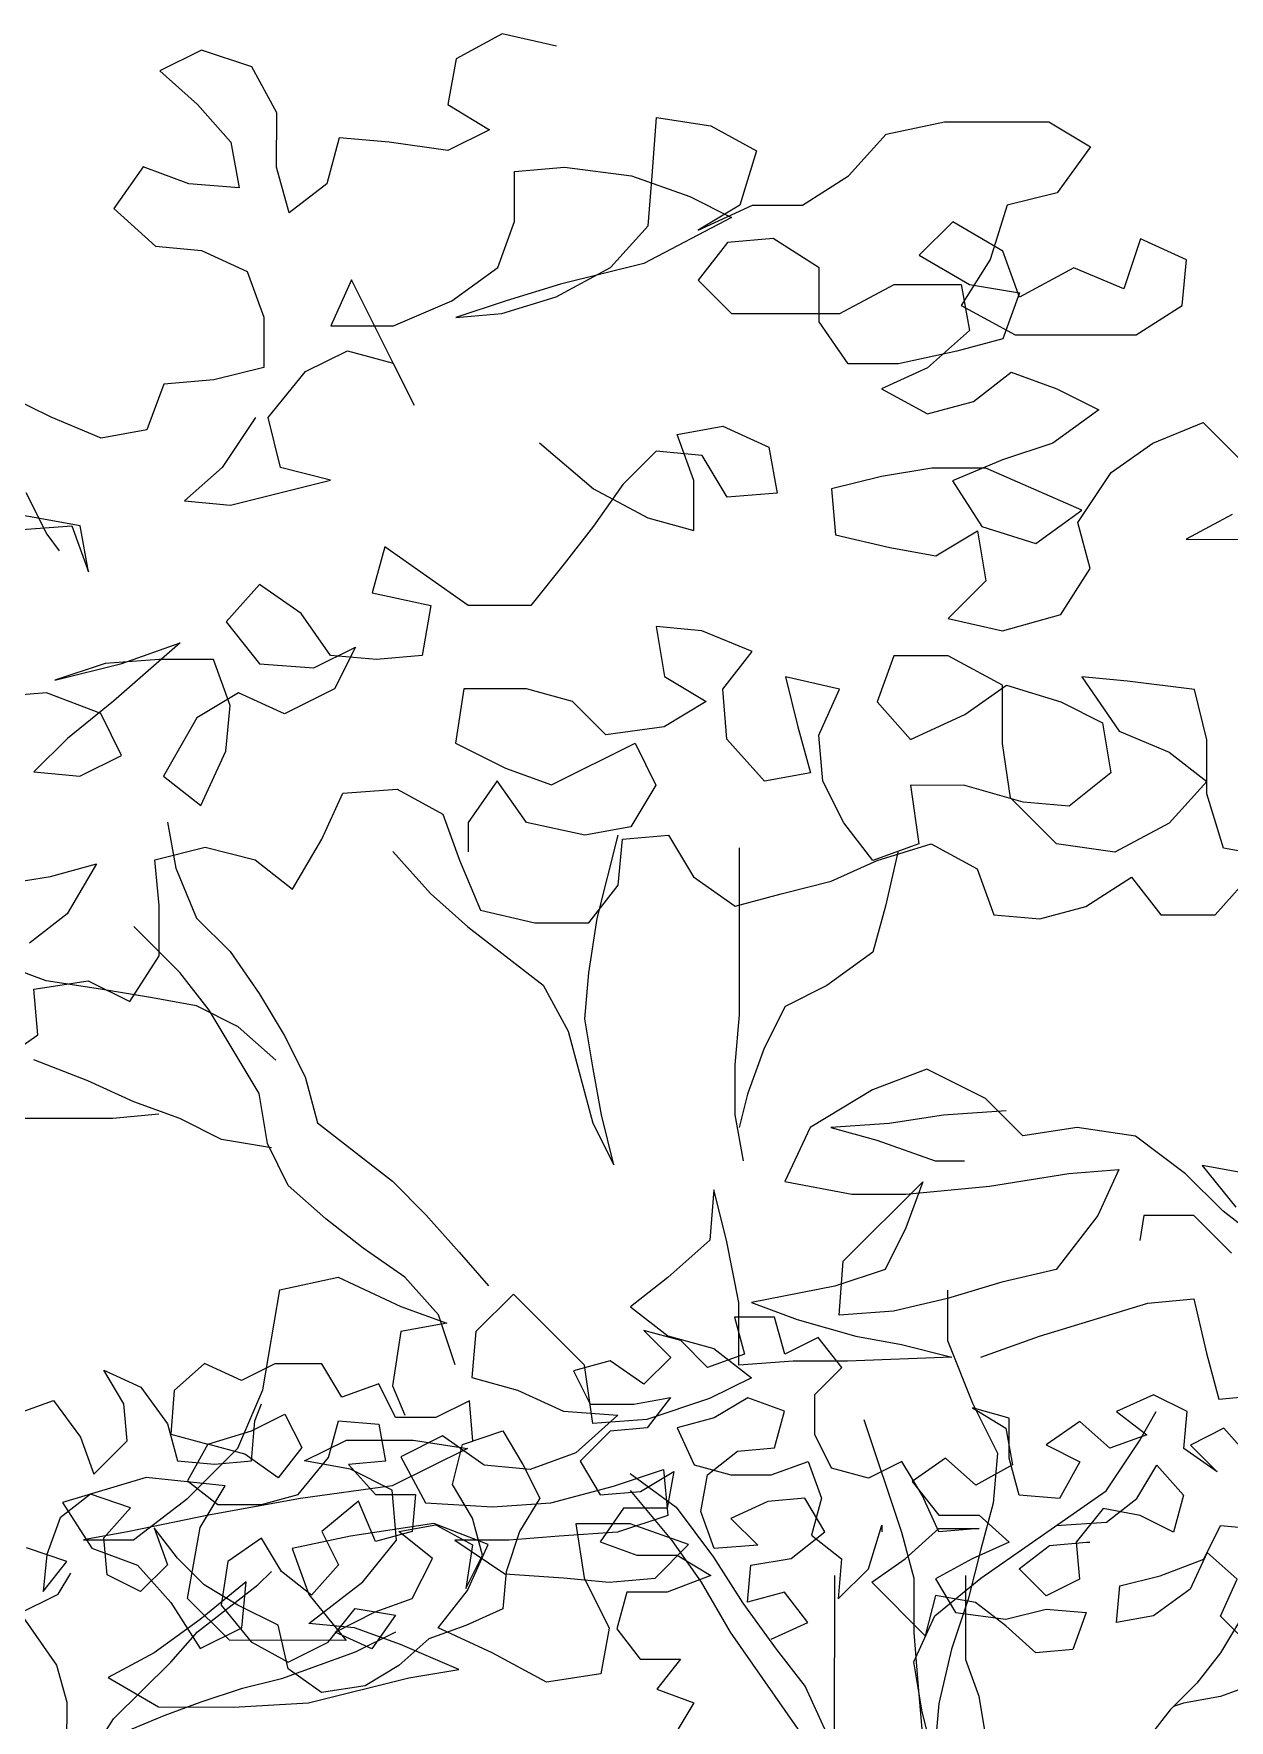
# Model space of a CAD drawing. Header units: millimetres. Extents: x 684983 to 685377, y 990360 to 990509.
# Drawn here: x 685184.76 to 685185.274, y 990436.743 to 990437.468 of the extents above; entities that cross this region are included whole.
import ezdxf

# ---------------------------------------------------------------- set-up
doc = ezdxf.new("R2010")
doc.units = ezdxf.units.MM
doc.layers.add('JACK  FRUIT TREE', color=7, linetype='Continuous')
doc.layers.add('TEAK', color=7, linetype='Continuous')

# ---------------------------------------------------------------- blocks, each defined once
blk = doc.blocks.new('JT')
at = {"color": 3}
for p, q in [((-0.15532, 2.2801, 157.72663), (-0.16849, 2.27293, 157.72663)), ((-0.13977, 2.27649, 157.72663), (-0.15532, 2.2801, 157.72663)), ((-0.24147, 2.27539, 157.72663), (-0.25344, 2.26942, 157.72663)), ((-0.22712, 2.27059, 157.72663), (-0.24147, 2.27539, 157.72663)), ((-0.16849, 2.27293, 157.72663), (-0.1709, 2.25977, 157.72663)), ((-0.25344, 2.26942, 157.72663), (-0.24268, 2.25984, 157.72663)), ((-0.21995, 2.25743, 157.72663), (-0.22712, 2.27059, 157.72663)), ((-0.24268, 2.25984, 157.72663), (-0.23312, 2.24906, 157.72663)), ((-0.1709, 2.25977, 157.72663), (-0.15894, 2.25258, 157.72663)), ((-0.21997, 2.24187, 157.72663), (-0.21995, 2.25743, 157.72663)), ((-0.11229, 2.23938, 157.72663), (-0.11108, 2.25613, 157.72663)), ((-0.11108, 2.25613, 157.72663), (-0.09553, 2.25372, 157.72663)), ((-0.09553, 2.25372, 157.72663), (-0.08237, 2.24653, 157.72663)), ((-0.04528, 2.25128, 157.72663), (-0.02852, 2.25486, 157.72663)), ((-0.02852, 2.25486, 157.72663), (0.00139, 2.25483, 157.72663)), ((0.00139, 2.25483, 157.72663), (0.01335, 2.24764, 157.72663)), ((-0.23312, 2.24906, 157.72663), (-0.23074, 2.2359, 157.72663)), ((-0.20201, 2.25023, 157.72663), (-0.20561, 2.23707, 157.72663)), ((-0.18766, 2.24902, 157.72663), (-0.20201, 2.25023, 157.72663)), ((-0.17091, 2.24661, 157.72663), (-0.18766, 2.24902, 157.72663)), ((-0.15894, 2.25258, 157.72663), (-0.17091, 2.24661, 157.72663)), ((-0.05606, 2.23933, 157.72663), (-0.04528, 2.25128, 157.72663)), ((-0.08237, 2.24653, 157.72663), (-0.08717, 2.23098, 157.72663)), ((0.01335, 2.24764, 157.72663), (0.00376, 2.23449, 157.72663)), ((-0.25825, 2.24191, 157.72663), (-0.26664, 2.22995, 157.72663)), ((-0.2451, 2.23711, 157.72663), (-0.25825, 2.24191, 157.72663)), ((-0.21639, 2.22871, 157.72663), (-0.21997, 2.24187, 157.72663)), ((-0.15178, 2.22625, 157.72663), (-0.15177, 2.24061, 157.72663)), ((-0.15177, 2.24061, 157.72663), (-0.13741, 2.2418, 157.72663)), ((-0.13741, 2.2418, 157.72663), (-0.11827, 2.23939, 157.72663)), ((-0.11827, 2.23939, 157.72663), (-0.10153, 2.23339, 157.72663)), ((-0.1135, 2.22502, 157.72663), (-0.11229, 2.23938, 157.72663)), ((-0.06922, 2.23097, 157.72663), (-0.05606, 2.23933, 157.72663)), ((-0.23074, 2.2359, 157.72663), (-0.2451, 2.23711, 157.72663)), ((-0.20561, 2.23707, 157.72663), (-0.21639, 2.22871, 157.72663)), ((0.00376, 2.23449, 157.72663), (-0.0106, 2.23091, 157.72663)), ((-0.26664, 2.22995, 157.72663), (-0.25469, 2.21917, 157.72663)), ((-0.10153, 2.23339, 157.72663), (-0.08957, 2.22739, 157.72663)), ((-0.08717, 2.23098, 157.72663), (-0.09914, 2.22381, 157.72663)), ((-0.09914, 2.22381, 157.72663), (-0.08358, 2.23098, 157.72663)), ((-0.08358, 2.23098, 157.72663), (-0.06922, 2.23097, 157.72663)), ((-0.0106, 2.23091, 157.72663), (-0.0154, 2.21536, 157.72663)), ((-0.15658, 2.2131, 157.72663), (-0.15178, 2.22625, 157.72663)), ((-0.12428, 2.21307, 157.72663), (-0.1135, 2.22502, 157.72663)), ((-0.08957, 2.22739, 157.72663), (-0.11471, 2.21426, 157.72663)), ((-0.02616, 2.22614, 157.72663), (-0.03574, 2.21658, 157.72663)), ((-0.01181, 2.21775, 157.72663), (-0.02616, 2.22614, 157.72663)), ((-0.09077, 2.22022, 157.72663), (-0.09916, 2.20946, 157.72663)), ((-0.07761, 2.2214, 157.72663), (-0.09077, 2.22022, 157.72663)), ((-0.06445, 2.21301, 157.72663), (-0.07761, 2.2214, 157.72663)), ((0.02768, 2.2213, 157.72663), (0.02288, 2.20695, 157.72663)), ((0.04084, 2.21531, 157.72663), (0.02768, 2.2213, 157.72663)), ((-0.25469, 2.21917, 157.72663), (-0.24153, 2.21796, 157.72663)), ((-0.24153, 2.21796, 157.72663), (-0.22837, 2.21197, 157.72663)), ((-0.03574, 2.21658, 157.72663), (-0.02139, 2.20819, 157.72663)), ((-0.0154, 2.21536, 157.72663), (-0.02379, 2.20221, 157.72663)), ((-0.00703, 2.20459, 157.72663), (-0.01181, 2.21775, 157.72663)), ((0.03963, 2.20215, 157.72663), (0.04084, 2.21531, 157.72663)), ((-0.22837, 2.21197, 157.72663), (-0.2236, 2.1988, 157.72663)), ((-0.16975, 2.20354, 157.72663), (-0.15658, 2.2131, 157.72663)), ((-0.13984, 2.20471, 157.72663), (-0.12428, 2.21307, 157.72663)), ((-0.11471, 2.21426, 157.72663), (-0.13864, 2.2083, 157.72663)), ((-0.06447, 2.19746, 157.72663), (-0.06445, 2.21301, 157.72663)), ((0.00853, 2.21295, 157.72663), (-0.00703, 2.20459, 157.72663)), ((0.02288, 2.20695, 157.72663), (0.00853, 2.21295, 157.72663)), ((-0.19846, 2.20955, 157.72663), (-0.20446, 2.19639, 157.72663)), ((-0.18055, 2.17364, 157.72663), (-0.19846, 2.20955, 157.72663)), ((-0.13864, 2.2083, 157.72663), (-0.1542, 2.20352, 157.72663)), ((-0.09916, 2.20946, 157.72663), (-0.08959, 2.19988, 157.72663)), ((-0.05848, 2.19985, 157.72663), (-0.04292, 2.20821, 157.72663)), ((-0.04292, 2.20821, 157.72663), (-0.02378, 2.20819, 157.72663)), ((-0.02378, 2.20819, 157.72663), (-0.0214, 2.19503, 157.72663)), ((-0.02139, 2.20819, 157.72663), (-0.00703, 2.20578, 157.72663)), ((-0.00703, 2.20578, 157.72663), (-0.01183, 2.19263, 157.72663)), ((-0.18651, 2.19638, 157.72663), (-0.16975, 2.20354, 157.72663)), ((-0.1542, 2.20352, 157.72663), (-0.16856, 2.19875, 157.72663)), ((-0.1554, 2.19994, 157.72663), (-0.13984, 2.20471, 157.72663)), ((-0.02379, 2.20221, 157.72663), (-0.00824, 2.19382, 157.72663)), ((0.02646, 2.19379, 157.72663), (0.03963, 2.20215, 157.72663)), ((-0.2236, 2.1988, 157.72663), (-0.22361, 2.18444, 157.72663)), ((-0.20446, 2.19639, 157.72663), (-0.18651, 2.19638, 157.72663)), ((-0.16856, 2.19875, 157.72663), (-0.1554, 2.19994, 157.72663)), ((-0.08959, 2.19988, 157.72663), (-0.05848, 2.19985, 157.72663)), ((-0.0561, 2.18549, 157.72663), (-0.06447, 2.19746, 157.72663)), ((-0.0214, 2.19503, 157.72663), (-0.03337, 2.18427, 157.72663)), ((-0.01183, 2.19263, 157.72663), (-0.02499, 2.18905, 157.72663)), ((-0.00824, 2.19382, 157.72663), (0.02646, 2.19379, 157.72663)), ((-0.21165, 2.18324, 157.72663), (-0.19968, 2.18921, 157.72663)), ((-0.19968, 2.18921, 157.72663), (-0.18652, 2.18561, 157.72663)), ((-0.18652, 2.18561, 157.72663), (-0.18055, 2.17364, 157.72663)), ((-0.04175, 2.18547, 157.72663), (-0.0561, 2.18549, 157.72663)), ((-0.02499, 2.18905, 157.72663), (-0.04175, 2.18547, 157.72663)), ((-0.23797, 2.18087, 157.72663), (-0.25233, 2.17968, 157.72663)), ((-0.22361, 2.18444, 157.72663), (-0.23797, 2.18087, 157.72663)), ((-0.22243, 2.17009, 157.72663), (-0.21165, 2.18324, 157.72663)), ((-0.03337, 2.18427, 157.72663), (-0.04654, 2.1783, 157.72663)), ((-0.02022, 2.17469, 157.72663), (-0.00945, 2.18305, 157.72663)), ((-0.00945, 2.18305, 157.72663), (0.00371, 2.17825, 157.72663)), ((-0.28464, 2.17014, 157.72663), (-0.2966, 2.17614, 157.72663)), ((-0.25233, 2.17968, 157.72663), (-0.25713, 2.16653, 157.72663)), ((-0.04654, 2.1783, 157.72663), (-0.03339, 2.17111, 157.72663)), ((0.00371, 2.17825, 157.72663), (0.01567, 2.17226, 157.72663)), ((-0.03339, 2.17111, 157.72663), (-0.02022, 2.17469, 157.72663)), ((0.01567, 2.17226, 157.72663), (0.0025, 2.1627, 157.72663)), ((-0.27029, 2.16415, 157.72663), (-0.28464, 2.17014, 157.72663)), ((-0.25713, 2.16653, 157.72663), (-0.27029, 2.16415, 157.72663)), ((-0.22602, 2.17009, 157.72663), (-0.2356, 2.15574, 157.72663)), ((-0.21885, 2.15573, 157.72663), (-0.22243, 2.17009, 157.72663)), ((-0.10518, 2.16519, 157.72663), (-0.09202, 2.16757, 157.72663)), ((-0.09202, 2.16757, 157.72663), (-0.07886, 2.16158, 157.72663)), ((0.03122, 2.16268, 157.72663), (0.04558, 2.16864, 157.72663)), ((0.04558, 2.16864, 157.72663), (0.05753, 2.15667, 157.72663)), ((-0.14466, 2.16284, 157.72663), (-0.12912, 2.14966, 157.72663)), ((-0.1004, 2.15203, 157.72663), (-0.10518, 2.16519, 157.72663)), ((-0.07886, 2.16158, 157.72663), (-0.07648, 2.14842, 157.72663)), ((0.0025, 2.1627, 157.72663), (-0.01186, 2.15793, 157.72663)), ((0.01924, 2.15431, 157.72663), (0.03122, 2.16268, 157.72663)), ((-0.11116, 2.16041, 157.72663), (-0.12075, 2.15085, 157.72663)), ((-0.09801, 2.1592, 157.72663), (-0.11116, 2.16041, 157.72663)), ((-0.09084, 2.14723, 157.72663), (-0.09801, 2.1592, 157.72663)), ((-0.01186, 2.15793, 157.72663), (-0.02622, 2.15196, 157.72663)), ((-0.2356, 2.15574, 157.72663), (-0.24638, 2.14618, 157.72663)), ((-0.23322, 2.14497, 157.72663), (-0.2045, 2.15212, 157.72663)), ((-0.2045, 2.15212, 157.72663), (-0.21885, 2.15573, 157.72663)), ((-0.10042, 2.13767, 157.72663), (-0.1004, 2.15203, 157.72663)), ((-0.04656, 2.15317, 157.72663), (-0.06092, 2.1496, 157.72663)), ((-0.0322, 2.15555, 157.72663), (-0.04656, 2.15317, 157.72663)), ((-0.01665, 2.15554, 157.72663), (-0.0322, 2.15555, 157.72663)), ((-0.02622, 2.15196, 157.72663), (-0.01786, 2.13879, 157.72663)), ((0.01086, 2.14355, 157.72663), (-0.01665, 2.15554, 157.72663)), ((0.00966, 2.13996, 157.72663), (0.01924, 2.15431, 157.72663)), ((-0.29184, 2.14861, 157.72663), (-0.28587, 2.13664, 157.72663)), ((-0.12075, 2.15085, 157.72663), (-0.12913, 2.13889, 157.72663)), ((-0.12912, 2.14966, 157.72663), (-0.11358, 2.14127, 157.72663)), ((-0.07648, 2.14842, 157.72663), (-0.09084, 2.14723, 157.72663)), ((-0.06092, 2.1496, 157.72663), (-0.05974, 2.13644, 157.72663)), ((-0.28945, 2.14143, 157.72663), (-0.30381, 2.14384, 157.72663)), ((-0.24638, 2.14618, 157.72663), (-0.23322, 2.14497, 157.72663)), ((-0.00231, 2.13399, 157.72663), (0.01086, 2.14355, 157.72663)), ((0.05393, 2.14231, 157.72663), (0.04076, 2.13515, 157.72663)), ((-0.29424, 2.13785, 157.72663), (-0.27869, 2.13903, 157.72663)), ((-0.2763, 2.13903, 157.72663), (-0.28945, 2.14143, 157.72663)), ((-0.27869, 2.13903, 157.72663), (-0.27391, 2.12586, 157.72663)), ((-0.27391, 2.12586, 157.72663), (-0.2763, 2.13903, 157.72663)), ((-0.12913, 2.13889, 157.72663), (-0.13752, 2.12813, 157.72663)), ((-0.11358, 2.14127, 157.72663), (-0.10042, 2.13767, 157.72663)), ((-0.03103, 2.13043, 157.72663), (-0.01906, 2.1376, 157.72663)), ((-0.01906, 2.1376, 157.72663), (-0.01668, 2.12324, 157.72663)), ((-0.01786, 2.13879, 157.72663), (-0.00231, 2.13399, 157.72663)), ((0.01324, 2.1268, 157.72663), (0.00966, 2.13996, 157.72663)), ((-0.28587, 2.13664, 157.72663), (-0.28228, 2.13185, 157.72663)), ((-0.18896, 2.13297, 157.72663), (-0.19256, 2.11981, 157.72663)), ((-0.16505, 2.11619, 157.72663), (-0.18896, 2.13297, 157.72663)), ((-0.05974, 2.13644, 157.72663), (-0.04419, 2.13283, 157.72663)), ((-0.04419, 2.13283, 157.72663), (-0.03103, 2.13043, 157.72663)), ((0.04076, 2.13515, 157.72663), (0.05871, 2.13513, 157.72663)), ((-0.13752, 2.12813, 157.72663), (-0.1471, 2.11618, 157.72663)), ((-0.01668, 2.12324, 157.72663), (-0.02746, 2.11248, 157.72663)), ((0.00485, 2.11364, 157.72663), (0.01324, 2.1268, 157.72663)), ((-0.22486, 2.12223, 157.72663), (-0.23444, 2.11147, 157.72663)), ((-0.21291, 2.11384, 157.72663), (-0.22486, 2.12223, 157.72663)), ((-0.19256, 2.11981, 157.72663), (-0.17581, 2.1162, 157.72663)), ((-0.20454, 2.10187, 157.72663), (-0.21291, 2.11384, 157.72663)), ((-0.17581, 2.1162, 157.72663), (-0.17822, 2.10185, 157.72663)), ((-0.1471, 2.11618, 157.72663), (-0.16505, 2.11619, 157.72663)), ((-0.01191, 2.10887, 157.72663), (0.00485, 2.11364, 157.72663)), ((-0.23444, 2.11147, 157.72663), (-0.22488, 2.0995, 157.72663)), ((-0.09805, 2.10895, 157.72663), (-0.11121, 2.11016, 157.72663)), ((-0.11121, 2.11016, 157.72663), (-0.10883, 2.0958, 157.72663)), ((-0.0837, 2.10296, 157.72663), (-0.09805, 2.10895, 157.72663)), ((-0.02746, 2.11248, 157.72663), (-0.01191, 2.10887, 157.72663)), ((-0.24761, 2.1055, 157.72663), (-0.26677, 2.08877, 157.72663)), ((-0.26437, 2.09953, 157.72663), (-0.24761, 2.1055, 157.72663)), ((-0.20933, 2.09829, 157.72663), (-0.19736, 2.10426, 157.72663)), ((-0.19736, 2.10426, 157.72663), (-0.20335, 2.0923, 157.72663)), ((-0.26915, 2.09954, 157.72663), (-0.28351, 2.09477, 157.72663)), ((-0.28351, 2.09477, 157.72663), (-0.26437, 2.09953, 157.72663)), ((-0.2536, 2.10072, 157.72663), (-0.26915, 2.09954, 157.72663)), ((-0.23804, 2.10071, 157.72663), (-0.2536, 2.10072, 157.72663)), ((-0.23327, 2.08754, 157.72663), (-0.23804, 2.10071, 157.72663)), ((-0.22488, 2.0995, 157.72663), (-0.20933, 2.09829, 157.72663)), ((-0.19138, 2.10066, 157.72663), (-0.20454, 2.10187, 157.72663)), ((-0.17822, 2.10185, 157.72663), (-0.19138, 2.10066, 157.72663)), ((-0.09208, 2.0922, 157.72663), (-0.0837, 2.10296, 157.72663)), ((-0.04302, 2.10172, 157.72663), (-0.04782, 2.08857, 157.72663)), ((-0.02747, 2.10171, 157.72663), (-0.04302, 2.10172, 157.72663)), ((-0.01192, 2.09332, 157.72663), (-0.02747, 2.10171, 157.72663)), ((-0.10883, 2.0958, 157.72663), (-0.09687, 2.08861, 157.72663)), ((-0.05858, 2.09217, 157.72663), (-0.07413, 2.09577, 157.72663)), ((-0.07413, 2.09577, 157.72663), (-0.07056, 2.08141, 157.72663)), ((0.02397, 2.09448, 157.72663), (0.01081, 2.09569, 157.72663)), ((0.01081, 2.09569, 157.72663), (0.02157, 2.08013, 157.72663)), ((0.04312, 2.09207, 157.72663), (0.02397, 2.09448, 157.72663)), ((-0.28591, 2.09118, 157.72663), (-0.30027, 2.08999, 157.72663)), ((-0.27036, 2.08518, 157.72663), (-0.28591, 2.09118, 157.72663)), ((-0.23087, 2.09113, 157.72663), (-0.24285, 2.08396, 157.72663)), ((-0.21772, 2.08513, 157.72663), (-0.23087, 2.09113, 157.72663)), ((-0.20335, 2.0923, 157.72663), (-0.21772, 2.08513, 157.72663)), ((-0.16626, 2.09226, 157.72663), (-0.16867, 2.07671, 157.72663)), ((-0.14832, 2.09225, 157.72663), (-0.16626, 2.09226, 157.72663)), ((-0.13516, 2.08865, 157.72663), (-0.14832, 2.09225, 157.72663)), ((-0.0909, 2.07784, 157.72663), (-0.09208, 2.0922, 157.72663)), ((-0.06458, 2.07901, 157.72663), (-0.05858, 2.09217, 157.72663)), ((-0.0227, 2.08495, 157.72663), (-0.01072, 2.09332, 157.72663)), ((-0.01194, 2.07657, 157.72663), (-0.01192, 2.09332, 157.72663)), ((-0.01072, 2.09332, 157.72663), (0.00483, 2.08852, 157.72663)), ((0.04669, 2.07771, 157.72663), (0.04312, 2.09207, 157.72663)), ((-0.26677, 2.08877, 157.72663), (-0.27994, 2.07801, 157.72663)), ((-0.26439, 2.07321, 157.72663), (-0.27036, 2.08518, 157.72663)), ((-0.24285, 2.08396, 157.72663), (-0.25243, 2.06722, 157.72663)), ((-0.23448, 2.07438, 157.72663), (-0.23327, 2.08754, 157.72663)), ((-0.1256, 2.07907, 157.72663), (-0.13516, 2.08865, 157.72663)), ((-0.09687, 2.08861, 157.72663), (-0.10884, 2.08144, 157.72663)), ((-0.04782, 2.08857, 157.72663), (-0.03826, 2.07779, 157.72663)), ((-0.03826, 2.07779, 157.72663), (-0.0227, 2.08495, 157.72663)), ((0.00483, 2.08852, 157.72663), (0.01678, 2.08253, 157.72663)), ((-0.10884, 2.08144, 157.72663), (-0.1256, 2.07907, 157.72663)), ((-0.07056, 2.08141, 157.72663), (-0.06698, 2.06824, 157.72663)), ((0.01678, 2.08253, 157.72663), (0.01916, 2.06817, 157.72663)), ((0.02157, 2.08013, 157.72663), (0.03592, 2.07413, 157.72663)), ((-0.27994, 2.07801, 157.72663), (-0.28952, 2.06845, 157.72663)), ((-0.24167, 2.05883, 157.72663), (-0.23448, 2.07438, 157.72663)), ((-0.16867, 2.07671, 157.72663), (-0.15432, 2.06952, 157.72663)), ((-0.14116, 2.06472, 157.72663), (-0.11722, 2.07667, 157.72663)), ((-0.11722, 2.07667, 157.72663), (-0.11125, 2.0647, 157.72663)), ((-0.08014, 2.06586, 157.72663), (-0.0909, 2.07784, 157.72663)), ((-0.06339, 2.06585, 157.72663), (-0.06458, 2.07901, 157.72663)), ((-0.00956, 2.06101, 157.72663), (-0.01194, 2.07657, 157.72663)), ((0.04668, 2.06216, 157.72663), (0.04669, 2.07771, 157.72663)), ((-0.27636, 2.06724, 157.72663), (-0.26439, 2.07321, 157.72663)), ((-0.15432, 2.06952, 157.72663), (-0.14116, 2.06472, 157.72663)), ((0.03592, 2.07413, 157.72663), (0.04668, 2.06575, 157.72663)), ((-0.28952, 2.06845, 157.72663), (-0.27636, 2.06724, 157.72663)), ((-0.25243, 2.06722, 157.72663), (-0.24167, 2.05883, 157.72663)), ((-0.15672, 2.06593, 157.72663), (-0.1651, 2.05398, 157.72663)), ((-0.14835, 2.05396, 157.72663), (-0.15672, 2.06593, 157.72663)), ((-0.11125, 2.0647, 157.72663), (-0.11844, 2.05274, 157.72663)), ((-0.06698, 2.06824, 157.72663), (-0.08014, 2.06586, 157.72663)), ((-0.05742, 2.05388, 157.72663), (-0.06339, 2.06585, 157.72663)), ((-0.02271, 2.06461, 157.72663), (-0.03827, 2.06463, 157.72663)), ((-0.03827, 2.06463, 157.72663), (-0.03589, 2.04788, 157.72663)), ((-0.00597, 2.05981, 157.72663), (-0.02271, 2.06461, 157.72663)), ((0.01916, 2.06817, 157.72663), (0.00719, 2.05861, 157.72663)), ((0.04668, 2.06575, 157.72663), (0.0359, 2.05379, 157.72663)), ((-0.20698, 2.04923, 157.72663), (-0.20099, 2.06239, 157.72663)), ((-0.20099, 2.06239, 157.72663), (-0.18543, 2.06357, 157.72663)), ((-0.18543, 2.06357, 157.72663), (-0.17228, 2.05638, 157.72663)), ((0.00359, 2.04784, 157.72663), (-0.00956, 2.06101, 157.72663)), ((0.00719, 2.05861, 157.72663), (-0.00597, 2.05981, 157.72663)), ((0.05145, 2.0466, 157.72663), (0.04668, 2.06216, 157.72663)), ((-0.17228, 2.05638, 157.72663), (-0.16751, 2.04321, 157.72663)), ((-0.1651, 2.05398, 157.72663), (-0.16511, 2.0456, 157.72663)), ((-0.13161, 2.05036, 157.72663), (-0.14835, 2.05396, 157.72663)), ((-0.11844, 2.05274, 157.72663), (-0.13161, 2.05036, 157.72663)), ((-0.12084, 2.04915, 157.72663), (-0.10768, 2.05034, 157.72663)), ((-0.10768, 2.05034, 157.72663), (-0.10051, 2.03836, 157.72663)), ((-0.04906, 2.0431, 157.72663), (-0.05742, 2.05388, 157.72663)), ((0.0359, 2.05379, 157.72663), (0.02034, 2.04543, 157.72663)), ((-0.25485, 2.04329, 157.72663), (-0.24049, 2.04687, 157.72663)), ((-0.24049, 2.04687, 157.72663), (-0.22613, 2.04326, 157.72663)), ((-0.21537, 2.03488, 157.72663), (-0.20698, 2.04923, 157.72663)), ((-0.12205, 2.03599, 157.72663), (-0.12084, 2.04915, 157.72663)), ((-0.03589, 2.04788, 157.72663), (-0.04906, 2.0431, 157.72663)), ((-0.04786, 2.0431, 157.72663), (-0.0323, 2.04787, 157.72663)), ((-0.0323, 2.04787, 157.72663), (-0.01915, 2.04068, 157.72663)), ((0.02034, 2.04543, 157.72663), (0.00359, 2.04784, 157.72663)), ((0.06461, 2.0442, 157.72663), (0.05145, 2.0466, 157.72663)), ((-0.28476, 2.03853, 157.72663), (-0.2716, 2.04211, 157.72663)), ((-0.2716, 2.04211, 157.72663), (-0.27999, 2.02776, 157.72663)), ((-0.25366, 2.03013, 157.72663), (-0.25485, 2.04329, 157.72663)), ((-0.22613, 2.04326, 157.72663), (-0.21537, 2.03488, 157.72663)), ((-0.16751, 2.04321, 157.72663), (-0.16154, 2.02885, 157.72663)), ((-0.06103, 2.03713, 157.72663), (-0.04786, 2.0431, 157.72663)), ((-0.01915, 2.04068, 157.72663), (-0.01437, 2.02752, 157.72663)), ((-0.29912, 2.03615, 157.72663), (-0.28476, 2.03853, 157.72663)), ((-0.13043, 2.02523, 157.72663), (-0.12205, 2.03599, 157.72663)), ((-0.10051, 2.03836, 157.72663), (-0.08855, 2.02998, 157.72663)), ((-0.07539, 2.03356, 157.72663), (-0.06103, 2.03713, 157.72663)), ((0.01195, 2.02989, 157.72663), (0.02512, 2.03825, 157.72663)), ((0.02512, 2.03825, 157.72663), (0.03348, 2.02747, 157.72663)), ((0.04904, 2.02746, 157.72663), (0.05862, 2.03822, 157.72663)), ((-0.08855, 2.02998, 157.72663), (-0.07539, 2.03356, 157.72663)), ((-0.27999, 2.02776, 157.72663), (-0.29076, 2.01939, 157.72663)), ((-0.25368, 2.01577, 157.72663), (-0.25366, 2.03013, 157.72663)), ((-0.16154, 2.02885, 157.72663), (-0.14599, 2.02524, 157.72663)), ((-0.01437, 2.02752, 157.72663), (-0.00121, 2.02631, 157.72663)), ((-0.00121, 2.02631, 157.72663), (0.01195, 2.02989, 157.72663)), ((0.03348, 2.02747, 157.72663), (0.04904, 2.02746, 157.72663)), ((-0.14599, 2.02524, 157.72663), (-0.13043, 2.02523, 157.72663)), ((-0.26206, 2.00262, 157.72663), (-0.25368, 2.01577, 157.72663)), ((-0.28958, 2.00623, 157.72663), (-0.27402, 2.00861, 157.72663)), ((-0.27402, 2.00861, 157.72663), (-0.26206, 2.00262, 157.72663)), ((-0.28839, 1.99307, 157.72663), (-0.28958, 2.00623, 157.72663)), ((-0.30037, 1.98471, 157.72663), (-0.28839, 1.99307, 157.72663)), ((-0.03356, 1.98327, 157.72663), (-0.04912, 1.9773, 157.72663)), ((-0.01681, 1.97488, 157.72663), (-0.03356, 1.98327, 157.72663)), ((-0.04912, 1.9773, 157.72663), (-0.06707, 1.96655, 157.72663)), ((-0.00606, 1.9641, 157.72663), (-0.01681, 1.97488, 157.72663)), ((-0.02878, 1.9701, 157.72663), (-0.04434, 1.96772, 157.72663)), ((-0.01084, 1.97128, 157.72663), (-0.02878, 1.9701, 157.72663)), ((-0.06707, 1.96655, 157.72663), (-0.07427, 1.951, 157.72663)), ((-0.04434, 1.96772, 157.72663), (-0.06109, 1.96654, 157.72663)), ((-0.06109, 1.96654, 157.72663), (-0.04793, 1.96294, 157.72663)), ((0.0095, 1.96648, 157.72663), (-0.00606, 1.9641, 157.72663)), ((0.02625, 1.96407, 157.72663), (0.0095, 1.96648, 157.72663)), ((0.0406, 1.95329, 157.72663), (0.02625, 1.96407, 157.72663)), ((-0.04793, 1.96294, 157.72663), (-0.03119, 1.95694, 157.72663)), ((-0.03119, 1.95694, 157.72663), (-0.02281, 1.95693, 157.72663)), ((0.00709, 1.95332, 157.72663), (0.02145, 1.9545, 157.72663)), ((0.02145, 1.9545, 157.72663), (0.01546, 1.94134, 157.72663)), ((0.05854, 1.95327, 157.72663), (0.04538, 1.95567, 157.72663)), ((0.04538, 1.95567, 157.72663), (0.05494, 1.9437, 157.72663)), ((-0.09461, 1.94862, 157.72663), (-0.09582, 1.93427, 157.72663)), ((-0.09103, 1.93426, 157.72663), (-0.09461, 1.94862, 157.72663)), ((-0.07427, 1.951, 157.72663), (-0.05513, 1.94739, 157.72663)), ((-0.05754, 1.92825, 157.72663), (-0.03478, 1.95096, 157.72663)), ((-0.03478, 1.95096, 157.72663), (-0.03958, 1.93781, 157.72663)), ((-0.03957, 1.94738, 157.72663), (-0.01564, 1.94975, 157.72663)), ((-0.01564, 1.94975, 157.72663), (0.00709, 1.95332, 157.72663)), ((0.05135, 1.94251, 157.72663), (0.0406, 1.95329, 157.72663)), ((-0.05513, 1.94739, 157.72663), (-0.03957, 1.94738, 157.72663)), ((0.01546, 1.94134, 157.72663), (0.00348, 1.9258, 157.72663)), ((0.02862, 1.94133, 157.72663), (0.02742, 1.93416, 157.72663)), ((0.04298, 1.94132, 157.72663), (0.02862, 1.94133, 157.72663)), ((0.05374, 1.93054, 157.72663), (0.04298, 1.94132, 157.72663)), ((0.06211, 1.93412, 157.72663), (0.05135, 1.94251, 157.72663)), ((-0.09582, 1.93427, 157.72663), (-0.10779, 1.92351, 157.72663)), ((-0.08746, 1.91631, 157.72663), (-0.09103, 1.93426, 157.72663)), ((-0.03958, 1.93781, 157.72663), (-0.04557, 1.92585, 157.72663)), ((-0.04557, 1.92585, 157.72663), (-0.05994, 1.92107, 157.72663)), ((-0.05875, 1.9127, 157.72663), (-0.05754, 1.92825, 157.72663)), ((0.00348, 1.9258, 157.72663), (-0.01208, 1.92223, 157.72663)), ((-0.22388, 1.89131, 157.72663), (-0.21907, 1.92002, 157.72663)), ((-0.21907, 1.92002, 157.72663), (-0.20231, 1.9236, 157.72663)), ((-0.20231, 1.9236, 157.72663), (-0.18437, 1.91521, 157.72663)), ((-0.10779, 1.92351, 157.72663), (-0.11857, 1.91515, 157.72663)), ((-0.05994, 1.92107, 157.72663), (-0.08387, 1.91631, 157.72663)), ((-0.01208, 1.92223, 157.72663), (-0.02764, 1.91746, 157.72663)), ((-0.18437, 1.91521, 157.72663), (-0.17122, 1.91041, 157.72663)), ((-0.15207, 1.91877, 157.72663), (-0.16284, 1.90801, 157.72663)), ((-0.13174, 1.89841, 157.72663), (-0.15207, 1.91877, 157.72663)), ((-0.11857, 1.91515, 157.72663), (-0.10781, 1.90676, 157.72663)), ((-0.08748, 1.89837, 157.72663), (-0.08746, 1.91631, 157.72663)), ((-0.08387, 1.91631, 157.72663), (-0.07071, 1.91151, 157.72663)), ((-0.02764, 1.91746, 157.72663), (-0.04319, 1.91388, 157.72663)), ((-0.00132, 1.90666, 157.72663), (0.02979, 1.91621, 157.72663)), ((0.02979, 1.91621, 157.72663), (0.04296, 1.91739, 157.72663)), ((0.04296, 1.91739, 157.72663), (0.04653, 1.90183, 157.72663)), ((-0.17122, 1.91041, 157.72663), (-0.18438, 1.90803, 157.72663)), ((-0.07071, 1.91151, 157.72663), (-0.05397, 1.90671, 157.72663)), ((-0.04319, 1.91388, 157.72663), (-0.05875, 1.9127, 157.72663)), ((-0.18438, 1.90803, 157.72663), (-0.18679, 1.89248, 157.72663)), ((-0.16284, 1.90801, 157.72663), (-0.16405, 1.89485, 157.72663)), ((-0.10781, 1.90676, 157.72663), (-0.09465, 1.90316, 157.72663)), ((-0.05397, 1.90671, 157.72663), (-0.04081, 1.90431, 157.72663)), ((-0.01808, 1.9007, 157.72663), (-0.00132, 1.90666, 157.72663)), ((-0.09465, 1.90316, 157.72663), (-0.08389, 1.89477, 157.72663)), ((-0.02645, 1.9007, 157.72663), (-0.05637, 1.89953, 157.72663)), ((-0.04081, 1.90431, 157.72663), (-0.02645, 1.9007, 157.72663)), ((0.04653, 1.90183, 157.72663), (0.05011, 1.88867, 157.72663)), ((-0.12937, 1.88165, 157.72663), (-0.13174, 1.89841, 157.72663)), ((-0.07192, 1.89955, 157.72663), (-0.08748, 1.89837, 157.72663)), ((-0.05637, 1.89953, 157.72663), (-0.07192, 1.89955, 157.72663)), ((-0.23107, 1.87457, 157.72663), (-0.22388, 1.89131, 157.72663)), ((-0.18679, 1.89248, 157.72663), (-0.18321, 1.8841, 157.72663)), ((-0.16405, 1.89485, 157.72663), (-0.15089, 1.89125, 157.72663)), ((-0.15089, 1.89125, 157.72663), (-0.13774, 1.88525, 157.72663)), ((-0.08389, 1.89477, 157.72663), (-0.09586, 1.8888, 157.72663)), ((-0.09586, 1.8888, 157.72663), (-0.11381, 1.88284, 157.72663)), ((0.05011, 1.88867, 157.72663), (0.06327, 1.88985, 157.72663)), ((-0.13774, 1.88525, 157.72663), (-0.12219, 1.88404, 157.72663)), ((-0.12219, 1.88404, 157.72663), (-0.13416, 1.87328, 157.72663)), ((-0.11381, 1.88284, 157.72663), (-0.12937, 1.88165, 157.72663)), ((-0.21193, 1.87096, 157.72663), (-0.19996, 1.87693, 157.72663)), ((-0.19996, 1.87693, 157.72663), (-0.18082, 1.87692, 157.72663)), ((-0.17244, 1.8781, 157.72663), (-0.18441, 1.87213, 157.72663)), ((-0.18082, 1.87692, 157.72663), (-0.16527, 1.87451, 157.72663)), ((-0.16049, 1.86972, 157.72663), (-0.17244, 1.8781, 157.72663)), ((-0.24544, 1.86022, 157.72663), (-0.23107, 1.87457, 157.72663)), ((-0.16527, 1.87451, 157.72663), (-0.18681, 1.86376, 157.72663)), ((-0.18441, 1.87213, 157.72663), (-0.17725, 1.85897, 157.72663)), ((-0.13416, 1.87328, 157.72663), (-0.14733, 1.86851, 157.72663)), ((-0.19877, 1.86856, 157.72663), (-0.21193, 1.87096, 157.72663)), ((-0.18681, 1.86256, 157.72663), (-0.19877, 1.86856, 157.72663)), ((-0.14733, 1.86851, 157.72663), (-0.16049, 1.86972, 157.72663)), ((-0.1234, 1.8637, 157.72663), (-0.10904, 1.86847, 157.72663)), ((-0.10904, 1.86847, 157.72663), (-0.10785, 1.85531, 157.72663)), ((-0.2574, 1.86622, 157.72663), (-0.28134, 1.85906, 157.72663)), ((-0.23467, 1.8638, 157.72663), (-0.2574, 1.86622, 157.72663)), ((-0.24186, 1.85185, 157.72663), (-0.23467, 1.8638, 157.72663)), ((-0.18681, 1.86376, 157.72663), (-0.21314, 1.8602, 157.72663)), ((-0.18563, 1.84821, 157.72663), (-0.18681, 1.86256, 157.72663)), ((-0.14135, 1.85893, 157.72663), (-0.1234, 1.8637, 157.72663)), ((-0.28134, 1.85906, 157.72663), (-0.27297, 1.84589, 157.72663)), ((-0.26101, 1.84827, 157.72663), (-0.24544, 1.86022, 157.72663)), ((-0.21314, 1.8602, 157.72663), (-0.23947, 1.85543, 157.72663)), ((-0.17725, 1.85897, 157.72663), (-0.1581, 1.85775, 157.72663)), ((-0.1581, 1.85775, 157.72663), (-0.14135, 1.85893, 157.72663)), ((-0.23947, 1.85543, 157.72663), (-0.2622, 1.85067, 157.72663)), ((-0.17486, 1.85298, 157.72663), (-0.19879, 1.84941, 157.72663)), ((-0.15931, 1.84698, 157.72663), (-0.17486, 1.85298, 157.72663)), ((-0.11863, 1.85293, 157.72663), (-0.13418, 1.85294, 157.72663)), ((-0.13418, 1.85294, 157.72663), (-0.1318, 1.83739, 157.72663)), ((-0.10785, 1.85531, 157.72663), (-0.12222, 1.85054, 157.72663)), ((-0.10188, 1.84693, 157.72663), (-0.11863, 1.85293, 157.72663)), ((-0.2622, 1.85067, 157.72663), (-0.27537, 1.84829, 157.72663)), ((-0.27537, 1.84829, 157.72663), (-0.26101, 1.84827, 157.72663)), ((-0.24547, 1.83151, 157.72663), (-0.24186, 1.85185, 157.72663)), ((-0.19879, 1.84941, 157.72663), (-0.21554, 1.84584, 157.72663)), ((-0.19521, 1.83625, 157.72663), (-0.18563, 1.84821, 157.72663)), ((-0.15333, 1.84818, 157.72663), (-0.16888, 1.84819, 157.72663)), ((-0.16888, 1.84819, 157.72663), (-0.15453, 1.83861, 157.72663)), ((-0.13897, 1.84936, 157.72663), (-0.15333, 1.84818, 157.72663)), ((-0.12222, 1.85054, 157.72663), (-0.13897, 1.84936, 157.72663)), ((-0.27297, 1.84589, 157.72663), (-0.25982, 1.84109, 157.72663)), ((-0.21554, 1.84584, 157.72663), (-0.21077, 1.83267, 157.72663)), ((-0.1653, 1.83383, 157.72663), (-0.15931, 1.84698, 157.72663)), ((-0.11146, 1.83737, 157.72663), (-0.10188, 1.84693, 157.72663)), ((-0.28256, 1.83274, 157.72663), (-0.27896, 1.83872, 157.72663)), ((-0.25982, 1.84109, 157.72663), (-0.25026, 1.83032, 157.72663)), ((-0.15453, 1.83861, 157.72663), (-0.13778, 1.83739, 157.72663)), ((-0.13778, 1.83739, 157.72663), (-0.12462, 1.83618, 157.72663)), ((-0.1318, 1.83739, 157.72663), (-0.12463, 1.82302, 157.72663)), ((-0.12462, 1.83618, 157.72663), (-0.11146, 1.83737, 157.72663)), ((-0.29453, 1.82677, 157.72663), (-0.28256, 1.83274, 157.72663)), ((-0.22871, 1.83628, 157.72663), (-0.24189, 1.82552, 157.72663)), ((-0.22992, 1.82312, 157.72663), (-0.22871, 1.83628, 157.72663)), ((-0.21078, 1.8243, 157.72663), (-0.19521, 1.83625, 157.72663)), ((-0.21077, 1.83267, 157.72663), (-0.20001, 1.8195, 157.72663)), ((-0.17369, 1.82307, 157.72663), (-0.1653, 1.83383, 157.72663)), ((-0.25026, 1.83032, 157.72663), (-0.24189, 1.81715, 157.72663)), ((-0.23352, 1.81953, 157.72663), (-0.24547, 1.83151, 157.72663)), ((-0.24189, 1.82552, 157.72663), (-0.25506, 1.81596, 157.72663)), ((-0.24189, 1.81715, 157.72663), (-0.22992, 1.82312, 157.72663)), ((-0.19762, 1.82309, 157.72663), (-0.21078, 1.8243, 157.72663)), ((-0.18446, 1.81829, 157.72663), (-0.19762, 1.82309, 157.72663)), ((-0.15814, 1.81588, 157.72663), (-0.17369, 1.82307, 157.72663)), ((-0.12463, 1.82302, 157.72663), (-0.12704, 1.80987, 157.72663)), ((-0.20001, 1.8195, 157.72663), (-0.23352, 1.81953, 157.72663)), ((-0.16772, 1.8111, 157.72663), (-0.18446, 1.81829, 157.72663)), ((-0.25506, 1.81596, 157.72663), (-0.26822, 1.8088, 157.72663)), ((-0.1426, 1.80749, 157.72663), (-0.15814, 1.81588, 157.72663)), ((-0.26822, 1.8088, 157.72663), (-0.25387, 1.80041, 157.72663)), ((-0.2108, 1.80157, 157.72663), (-0.18208, 1.80872, 157.72663)), ((-0.18208, 1.80872, 157.72663), (-0.16772, 1.8111, 157.72663)), ((-0.12704, 1.80987, 157.72663), (-0.1426, 1.80749, 157.72663)), ((-0.25387, 1.80041, 157.72663), (-0.23234, 1.80039, 157.72663)), ((-0.23234, 1.80039, 157.72663), (-0.2108, 1.80157, 157.72663))]:
    blk.add_line(p, q, dxfattribs=at)
for p, q in [((-0.25125, 2.05406, 157.72663), (-0.24887, 2.04089, 157.72663)), ((-0.12804, 2.02642, 157.72663), (-0.12203, 2.05035, 157.72663)), ((-0.18665, 2.04562, 157.72663), (-0.17589, 2.03365, 157.72663)), ((-0.08734, 2.04673, 157.72663), (-0.08738, 1.99887, 157.72663)), ((-0.04188, 2.04549, 157.72663), (-0.04548, 2.02994, 157.72663)), ((-0.24887, 2.04089, 157.72663), (-0.2429, 2.02653, 157.72663)), ((-0.17589, 2.03365, 157.72663), (-0.16513, 2.02407, 157.72663)), ((-0.2429, 2.02653, 157.72663), (-0.23333, 2.01695, 157.72663)), ((-0.13045, 2.01087, 157.72663), (-0.12804, 2.02642, 157.72663)), ((-0.04548, 2.02994, 157.72663), (-0.04908, 2.01678, 157.72663)), ((-0.2477, 2.01098, 157.72663), (-0.26085, 2.02415, 157.72663)), ((-0.16513, 2.02407, 157.72663), (-0.14361, 2.0073, 157.72663)), ((-0.23333, 2.01695, 157.72663), (-0.22497, 2.00498, 157.72663)), ((-0.04908, 2.01678, 157.72663), (-0.06225, 2.00722, 157.72663)), ((-0.28599, 2.00862, 157.72663), (-0.29914, 2.01342, 157.72663)), ((-0.27043, 2.00622, 157.72663), (-0.28599, 2.00862, 157.72663)), ((-0.23933, 2.0002, 157.72663), (-0.2477, 2.01098, 157.72663)), ((-0.14361, 2.0073, 157.72663), (-0.13644, 1.99413, 157.72663)), ((-0.13165, 1.99771, 157.72663), (-0.13045, 2.01087, 157.72663)), ((-0.06225, 2.00722, 157.72663), (-0.07422, 2.00125, 157.72663)), ((-0.25608, 2.00381, 157.72663), (-0.27043, 2.00622, 157.72663)), ((-0.24292, 2.0014, 157.72663), (-0.25608, 2.00381, 157.72663)), ((-0.22497, 2.00498, 157.72663), (-0.2178, 1.99301, 157.72663)), ((-0.23096, 1.99541, 157.72663), (-0.24292, 2.0014, 157.72663)), ((-0.225, 1.97626, 157.72663), (-0.23933, 2.0002, 157.72663)), ((-0.12927, 1.98335, 157.72663), (-0.13165, 1.99771, 157.72663)), ((-0.08738, 1.99887, 157.72663), (-0.08859, 1.98451, 157.72663)), ((-0.07422, 2.00125, 157.72663), (-0.08021, 1.98929, 157.72663)), ((-0.2202, 1.98583, 157.72663), (-0.23096, 1.99541, 157.72663)), ((-0.2178, 1.99301, 157.72663), (-0.21183, 1.98104, 157.72663)), ((-0.13644, 1.99413, 157.72663), (-0.12929, 1.9678, 157.72663)), ((-0.08021, 1.98929, 157.72663), (-0.08501, 1.97613, 157.72663)), ((-0.27405, 1.9799, 157.72663), (-0.2896, 1.98589, 157.72663)), ((-0.12689, 1.97019, 157.72663), (-0.12927, 1.98335, 157.72663)), ((-0.08859, 1.98451, 157.72663), (-0.08861, 1.97016, 157.72663)), ((-0.26089, 1.9739, 157.72663), (-0.27405, 1.9799, 157.72663)), ((-0.21183, 1.98104, 157.72663), (-0.20825, 1.96787, 157.72663)), ((-0.24774, 1.9691, 157.72663), (-0.26089, 1.9739, 157.72663)), ((-0.22262, 1.9619, 157.72663), (-0.225, 1.97626, 157.72663)), ((-0.08501, 1.97613, 157.72663), (-0.08741, 1.96656, 157.72663)), ((-0.26688, 1.96912, 157.72663), (-0.29679, 1.96915, 157.72663)), ((-0.25372, 1.97031, 157.72663), (-0.26688, 1.96912, 157.72663)), ((-0.23578, 1.96311, 157.72663), (-0.24774, 1.9691, 157.72663)), ((-0.12332, 1.95583, 157.72663), (-0.12689, 1.97019, 157.72663)), ((-0.08861, 1.97016, 157.72663), (-0.08623, 1.95699, 157.72663)), ((-0.22142, 1.96071, 157.72663), (-0.23578, 1.96311, 157.72663)), ((-0.20825, 1.96787, 157.72663), (-0.18673, 1.9511, 157.72663)), ((-0.12929, 1.9678, 157.72663), (-0.12332, 1.95583, 157.72663)), ((-0.21665, 1.94993, 157.72663), (-0.22262, 1.9619, 157.72663)), ((-0.20589, 1.94035, 157.72663), (-0.21665, 1.94993, 157.72663)), ((-0.18673, 1.9511, 157.72663), (-0.17717, 1.94152, 157.72663)), ((-0.19513, 1.93197, 157.72663), (-0.20589, 1.94035, 157.72663)), ((-0.17717, 1.94152, 157.72663), (-0.16761, 1.93074, 157.72663)), ((-0.18317, 1.92358, 157.72663), (-0.19513, 1.93197, 157.72663)), ((-0.16761, 1.93074, 157.72663), (-0.15924, 1.92117, 157.72663)), ((-0.17361, 1.9128, 157.72663), (-0.18317, 1.92358, 157.72663)), ((-0.02763, 1.91985, 157.72663), (-0.02765, 1.90549, 157.72663)), ((-0.16883, 1.89844, 157.72663), (-0.17361, 1.9128, 157.72663)), ((-0.02765, 1.90549, 157.72663), (-0.02048, 1.88754, 157.72663)), ((-0.02048, 1.88754, 157.72663), (-0.01332, 1.87317, 157.72663)), ((-0.0516, 1.88278, 157.72663), (-0.04086, 1.85047, 157.72663)), ((0.02736, 1.87673, 157.72663), (0.03216, 1.8851, 157.72663)), ((0.01778, 1.86238, 157.72663), (0.02736, 1.87673, 157.72663)), ((-0.01332, 1.87317, 157.72663), (-0.01453, 1.85882, 157.72663)), ((-0.11861, 1.86729, 157.72663), (-0.10546, 1.8577, 157.72663)), ((-0.11862, 1.8625, 157.72663), (-0.10666, 1.84813, 157.72663)), ((-0.01814, 1.83728, 157.72663), (0.01778, 1.86238, 157.72663)), ((-0.10546, 1.8577, 157.72663), (-0.0947, 1.84334, 157.72663)), ((-0.01453, 1.85882, 157.72663), (-0.01813, 1.84566, 157.72663)), ((-0.10666, 1.84813, 157.72663), (-0.0983, 1.83616, 157.72663)), ((-0.04086, 1.85047, 157.72663), (-0.03728, 1.8373, 157.72663)), ((-0.0947, 1.84334, 157.72663), (-0.08634, 1.83017, 157.72663)), ((-0.01813, 1.84566, 157.72663), (-0.02173, 1.8313, 157.72663)), ((-0.0983, 1.83616, 157.72663), (-0.08994, 1.8218, 157.72663)), ((-0.03728, 1.8373, 157.72663), (-0.03729, 1.82175, 157.72663)), ((-0.03131, 1.82653, 157.72663), (-0.01814, 1.83728, 157.72663)), ((-0.08634, 1.83017, 157.72663), (-0.07678, 1.817, 157.72663)), ((-0.02173, 1.8313, 157.72663), (-0.02653, 1.81695, 157.72663)), ((-0.0373, 1.81337, 157.72663), (-0.03131, 1.82653, 157.72663)), ((-0.08994, 1.8218, 157.72663), (-0.06485, 1.78588, 157.72663)), ((-0.03729, 1.82175, 157.72663), (-0.03611, 1.80619, 157.72663)), ((-0.07678, 1.817, 157.72663), (-0.06842, 1.80622, 157.72663)), ((-0.03492, 1.79901, 157.72663), (-0.0373, 1.81337, 157.72663)), ((-0.02653, 1.81695, 157.72663), (-0.03013, 1.8014, 157.72663)), ((-0.06842, 1.80622, 157.72663), (-0.06245, 1.79306, 157.72663)), ((-0.03611, 1.80619, 157.72663), (-0.03493, 1.79303, 157.72663)), ((-0.03135, 1.78465, 157.72663), (-0.03492, 1.79901, 157.72663)), ((-0.03013, 1.8014, 157.72663), (-0.03134, 1.78824, 157.72663))]:
    blk.add_line(p, q)
blk = doc.blocks.new('A$C25655A80')
at = {"color": 62}
for p, q in [((-0.01827, 2.09854), (-0.01539, 2.08796)), ((-0.00673, 2.09853), (-0.01827, 2.09854)), ((-0.00386, 2.08795), (-0.00673, 2.09853)), ((-0.04423, 2.09472), (-0.03654, 2.08702)), ((-0.03365, 2.09182), (-0.04423, 2.09472)), ((-0.02597, 2.08413), (-0.03365, 2.09182)), ((0.00576, 2.09275), (-0.00386, 2.08795)), ((0.01248, 2.08409), (0.00576, 2.09275)), ((-0.17016, 2.08522), (-0.17882, 2.07754)), ((-0.15959, 2.0804), (-0.17016, 2.08522)), ((-0.14998, 2.0852), (-0.15959, 2.0804)), ((-0.13652, 2.08519), (-0.14998, 2.0852)), ((-0.13076, 2.07557), (-0.13652, 2.08519)), ((-0.05385, 2.08607), (-0.06442, 2.0832)), ((-0.04424, 2.07934), (-0.05385, 2.08607)), ((-0.03654, 2.08702), (-0.04424, 2.07934)), ((-0.01539, 2.08796), (-0.02597, 2.08413)), ((0.00478, 2.07641), (0.01248, 2.08409)), ((-0.19901, 2.08332), (-0.18844, 2.07851)), ((-0.19325, 2.07371), (-0.19901, 2.08332)), ((-0.12018, 2.07941), (-0.13076, 2.07557)), ((-0.11538, 2.06979), (-0.12018, 2.07941)), ((-0.06442, 2.0832), (-0.05963, 2.07358)), ((-0.22401, 2.07085), (-0.21343, 2.07469)), ((-0.21343, 2.07469), (-0.20575, 2.0641)), ((-0.18844, 2.07851), (-0.18075, 2.06793)), ((-0.17882, 2.07754), (-0.1798, 2.06504)), ((-0.09423, 2.07458), (-0.10385, 2.06978)), ((-0.09328, 2.06304), (-0.09423, 2.07458)), ((-0.04713, 2.07357), (-0.03655, 2.07548)), ((-0.03655, 2.07548), (-0.04329, 2.06684)), ((-0.01444, 2.07546), (-0.02406, 2.06971)), ((-0.00387, 2.07161), (-0.01444, 2.07546)), ((0.00477, 2.06487), (0.00478, 2.07641)), ((0.10188, 2.07632), (0.0913, 2.07152)), ((0.11148, 2.0715), (0.10188, 2.07632)), ((-0.19229, 2.06313), (-0.19325, 2.07371)), ((-0.15672, 2.06598), (-0.14711, 2.07078)), ((-0.15576, 2.06886), (-0.15383, 2.07367)), ((-0.14711, 2.07078), (-0.14231, 2.06116)), ((-0.10385, 2.06978), (-0.11538, 2.06979)), ((-0.05963, 2.07358), (-0.04713, 2.07357)), ((-0.02406, 2.06971), (-0.03464, 2.06683)), ((-0.00677, 2.06104), (-0.00387, 2.07161)), ((0.04996, 2.07252), (0.05957, 2.06674)), ((0.06053, 2.06963), (0.04996, 2.07252)), ((0.06052, 2.05809), (0.06053, 2.06963)), ((0.0913, 2.07152), (0.09994, 2.06479)), ((0.11051, 2.06093), (0.11148, 2.0715)), ((-0.18075, 2.06793), (-0.17788, 2.05735)), ((-0.1798, 2.06504), (-0.16922, 2.06215)), ((-0.16922, 2.06215), (-0.15672, 2.06598)), ((-0.15673, 2.05733), (-0.15576, 2.06886)), ((-0.13462, 2.05827), (-0.13173, 2.06884)), ((-0.13173, 2.06884), (-0.12019, 2.06787)), ((-0.12019, 2.06787), (-0.11828, 2.05729)), ((-0.09617, 2.06208), (-0.08463, 2.06592)), ((-0.08463, 2.06592), (-0.07887, 2.0563)), ((-0.05386, 2.06589), (-0.06252, 2.05724)), ((-0.04329, 2.06684), (-0.05386, 2.06589)), ((-0.03464, 2.06683), (-0.02984, 2.05625)), ((0.00957, 2.05525), (0.00477, 2.06487)), ((0.05957, 2.06674), (0.06148, 2.05617)), ((0.08072, 2.06865), (0.0711, 2.06193)), ((0.08936, 2.06095), (0.08072, 2.06865)), ((0.09994, 2.06479), (0.08936, 2.06095)), ((0.12205, 2.06669), (0.11244, 2.06189)), ((0.12974, 2.05803), (0.12205, 2.06669)), ((-0.20575, 2.0641), (-0.20192, 2.05353)), ((-0.20192, 2.05353), (-0.19229, 2.06313)), ((-0.16922, 2.06215), (-0.175, 2.05158)), ((-0.15865, 2.05925), (-0.16922, 2.06215)), ((-0.14231, 2.06116), (-0.14905, 2.05252)), ((-0.09906, 2.05055), (-0.09617, 2.06208)), ((-0.026, 2.05336), (-0.01734, 2.06009)), ((-0.01734, 2.06009), (-0.00677, 2.06104)), ((0.0711, 2.06193), (0.08071, 2.05711)), ((0.12012, 2.05419), (0.11051, 2.06093)), ((0.11244, 2.06189), (0.12012, 2.05419)), ((-0.17788, 2.05735), (-0.16731, 2.05638)), ((-0.16731, 2.05638), (-0.15673, 2.05733)), ((-0.14905, 2.05252), (-0.15865, 2.05925)), ((-0.14328, 2.0477), (-0.13462, 2.05827)), ((-0.11828, 2.05729), (-0.12885, 2.05634)), ((-0.12885, 2.05634), (-0.12117, 2.04768)), ((-0.07887, 2.0563), (-0.07407, 2.04668)), ((-0.06252, 2.05724), (-0.05677, 2.04763)), ((-0.02984, 2.05625), (-0.01927, 2.05336)), ((-0.00773, 2.05335), (0.00284, 2.05718)), ((0.00284, 2.05718), (0.00668, 2.04661)), ((0.02014, 2.05236), (0.00957, 2.05525)), ((0.02976, 2.05716), (0.02014, 2.05236)), ((0.03552, 2.04754), (0.02976, 2.05716)), ((0.04226, 2.05811), (0.03264, 2.05139)), ((0.0509, 2.05041), (0.04226, 2.05811)), ((0.06148, 2.05617), (0.0509, 2.05041)), ((0.0634, 2.04752), (0.06052, 2.05809)), ((0.08071, 2.05711), (0.07493, 2.04654)), ((0.09704, 2.04652), (0.10282, 2.05613)), ((0.10282, 2.05613), (0.1105, 2.04747)), ((-0.175, 2.05158), (-0.16636, 2.04484)), ((-0.0933, 2.04093), (-0.09906, 2.05055)), ((-0.04523, 2.04858), (-0.03561, 2.05434)), ((-0.03561, 2.05434), (-0.03754, 2.04376)), ((-0.02793, 2.04279), (-0.026, 2.05336)), ((-0.01927, 2.05336), (-0.00773, 2.05335)), ((0.03264, 2.05139), (0.04032, 2.04177)), ((-0.20288, 2.04776), (-0.21154, 2.04104)), ((-0.19135, 2.0439), (-0.20288, 2.04776)), ((-0.15386, 2.04483), (-0.14328, 2.0477)), ((-0.12598, 2.04577), (-0.13656, 2.03712)), ((-0.12118, 2.03423), (-0.12598, 2.04577)), ((-0.12117, 2.04768), (-0.10964, 2.04767)), ((-0.10964, 2.04767), (-0.11061, 2.0371)), ((-0.07407, 2.04668), (-0.07985, 2.03707)), ((-0.05677, 2.04763), (-0.04523, 2.04858)), ((-0.0087, 2.04566), (-0.01928, 2.04086)), ((0.00187, 2.04661), (-0.0087, 2.04566)), ((0.00763, 2.03699), (0.00187, 2.04661)), ((0.00668, 2.04661), (0.00379, 2.03603)), ((0.04032, 2.03696), (0.03552, 2.04754)), ((0.07493, 2.04654), (0.0634, 2.04752)), ((0.08838, 2.0398), (0.09704, 2.04652)), ((0.1105, 2.04747), (0.10761, 2.0369)), ((-0.21154, 2.04104), (-0.2154, 2.03047)), ((-0.19905, 2.03526), (-0.19135, 2.0439)), ((-0.16636, 2.04484), (-0.15386, 2.04483)), ((-0.09043, 2.03035), (-0.0933, 2.04093)), ((-0.05004, 2.04377), (-0.05678, 2.03417)), ((-0.03754, 2.04376), (-0.05004, 2.04377)), ((-0.02409, 2.03221), (-0.02793, 2.04279)), ((-0.01928, 2.04086), (-0.0116, 2.03316)), ((0.04032, 2.04177), (0.05186, 2.04176)), ((0.05186, 2.04176), (0.0605, 2.03406)), ((0.08743, 2.04365), (0.07973, 2.03404)), ((0.098, 2.04172), (0.08743, 2.04365)), ((0.10761, 2.0369), (0.098, 2.04172)), ((-0.18463, 2.03813), (-0.18079, 2.02755)), ((-0.17791, 2.02947), (-0.18463, 2.03813)), ((-0.13656, 2.03712), (-0.13177, 2.02751)), ((-0.11061, 2.0371), (-0.12118, 2.03423)), ((-0.11445, 2.0371), (-0.10388, 2.03902)), ((-0.10485, 2.0294), (-0.11445, 2.0371)), ((-0.10388, 2.03902), (-0.09331, 2.03324)), ((-0.07985, 2.03707), (-0.0837, 2.02554)), ((-0.00199, 2.02931), (0.00763, 2.03699)), ((0.00379, 2.03603), (0.01243, 2.0293)), ((0.02012, 2.02641), (0.02398, 2.0389)), ((0.02398, 2.0389), (0.02397, 2.03698)), ((0.0307, 2.02928), (0.04032, 2.03792)), ((0.04032, 2.03792), (0.05185, 2.03791)), ((0.05185, 2.03791), (0.04032, 2.03696)), ((0.07396, 2.03885), (0.08838, 2.0398)), ((0.11625, 2.0292), (0.12107, 2.03881)), ((0.12107, 2.03881), (0.13164, 2.03784)), ((-0.20963, 2.02854), (-0.22116, 2.03239)), ((-0.1981, 2.02468), (-0.19905, 2.03526)), ((-0.15387, 2.03522), (-0.16349, 2.0285)), ((-0.14811, 2.0256), (-0.15387, 2.03522)), ((-0.09331, 2.03324), (-0.09524, 2.02074)), ((-0.05678, 2.03417), (-0.04621, 2.03031)), ((-0.0116, 2.03316), (-0.02409, 2.03221)), ((0.0605, 2.03406), (0.04992, 2.02926)), ((0.06338, 2.02637), (0.07204, 2.03309)), ((0.07204, 2.03309), (0.08261, 2.03404)), ((0.07973, 2.03404), (0.08068, 2.02347)), ((0.08261, 2.03404), (0.08357, 2.03404)), ((0.11722, 2.03112), (0.1124, 2.02055)), ((0.12586, 2.02343), (0.11722, 2.03112)), ((-0.2154, 2.03047), (-0.21637, 2.01989)), ((-0.21637, 2.01989), (-0.20963, 2.02854)), ((-0.18079, 2.02755), (-0.18849, 2.01987)), ((-0.17022, 2.02177), (-0.17791, 2.02947)), ((-0.16349, 2.0285), (-0.16542, 2.016)), ((-0.13177, 2.02751), (-0.13946, 2.01886)), ((-0.11063, 2.01787), (-0.10485, 2.0294)), ((-0.09524, 2.02074), (-0.09043, 2.03035)), ((-0.04621, 2.03031), (-0.03467, 2.0303)), ((-0.03467, 2.0303), (-0.02506, 2.02452)), ((-0.0145, 2.01682), (-0.01353, 2.0274)), ((-0.01353, 2.0274), (-0.00199, 2.02931)), ((0.01243, 2.0293), (0.01146, 2.01776)), ((0.01146, 2.01776), (0.02012, 2.02641)), ((0.02108, 2.02256), (0.0307, 2.02928)), ((0.04992, 2.02926), (0.03934, 2.0235)), ((0.07106, 2.01867), (0.06338, 2.02637)), ((0.10375, 2.02441), (0.11625, 2.0292)), ((-0.18849, 2.01987), (-0.1981, 2.02468)), ((-0.17216, 2.00832), (-0.15484, 2.02176)), ((-0.16061, 2.016), (-0.17022, 2.02177)), ((-0.15484, 2.02176), (-0.15099, 2.0256)), ((-0.13946, 2.01886), (-0.14811, 2.0256)), ((-0.0837, 2.02554), (-0.08467, 2.01497)), ((-0.02506, 2.02452), (-0.03756, 2.01973)), ((0.01046, 1.97739), (0.0105, 2.02449)), ((0.03644, 2.00717), (0.02108, 2.02256)), ((0.03934, 2.0235), (0.0451, 2.01389)), ((0.048, 2.02446), (0.04797, 2.00043)), ((0.08068, 2.02347), (0.07106, 2.01867)), ((0.09124, 2.01096), (0.09221, 2.02153)), ((0.09221, 2.02153), (0.10375, 2.02441)), ((0.12104, 2.01286), (0.12586, 2.02343)), ((-0.22598, 2.01798), (-0.21254, 1.99874)), ((-0.1212, 2.01404), (-0.11063, 2.01787)), ((-0.0491, 2.01974), (-0.05199, 2.00917)), ((-0.03756, 2.01973), (-0.0491, 2.01974)), ((-0.00392, 2.0197), (-0.0145, 2.01682)), ((0.0028, 2.01104), (-0.00392, 2.0197)), ((0.03934, 2.0187), (0.03644, 2.00717)), ((0.05087, 2.01677), (0.03934, 2.0187)), ((0.05952, 2.01003), (0.05087, 2.01677)), ((0.1124, 2.02055), (0.10182, 2.01287)), ((-0.16542, 2.016), (-0.15678, 2.00542)), ((-0.14908, 2.01022), (-0.16061, 2.016)), ((-0.13467, 2.0054), (-0.12697, 2.01501)), ((-0.13274, 2.00828), (-0.1212, 2.01404)), ((-0.12697, 2.01501), (-0.11544, 2.01307)), ((-0.11544, 2.01307), (-0.12217, 2.00347)), ((-0.08467, 2.01497), (-0.09525, 2.01017)), ((0.0451, 2.01389), (0.05952, 2.01195)), ((0.05952, 2.01195), (0.07106, 2.01482)), ((0.07106, 2.01482), (0.08259, 2.01385)), ((0.08259, 2.01385), (0.07874, 2.00328)), ((0.10182, 2.01287), (0.09124, 2.01096)), ((0.12681, 2.01189), (0.12103, 2.00228)), ((0.12873, 2.00516), (0.12104, 2.01286)), ((-0.17986, 1.99967), (-0.17216, 2.00832)), ((-0.14621, 1.99772), (-0.14908, 2.01022)), ((-0.12217, 2.00347), (-0.13274, 2.00828)), ((-0.11544, 2.00827), (-0.12698, 2.00251)), ((-0.09525, 2.01017), (-0.10583, 2.00633)), ((-0.05199, 2.00917), (-0.04527, 2.00051)), ((-0.00778, 2.00624), (0.0028, 2.01104)), ((0.06816, 2.00233), (0.05952, 2.01003)), ((-0.15678, 2.00542), (-0.14621, 1.99964)), ((-0.12698, 2.00251), (-0.14814, 1.99484)), ((-0.14621, 1.99964), (-0.13467, 2.0054)), ((-0.10583, 2.00633), (-0.11449, 1.99865)), ((0.07874, 2.00328), (0.06816, 2.00233)), ((0.12103, 2.00228), (0.1143, 1.99364)), ((-0.21254, 1.99874), (-0.20967, 1.98816)), ((-0.19621, 1.98335), (-0.17986, 1.99967)), ((-0.13661, 1.99098), (-0.14621, 1.99772)), ((-0.11449, 1.99865), (-0.12411, 1.99289)), ((-0.04527, 2.00051), (-0.03374, 2.0005)), ((-0.03374, 2.0005), (-0.04047, 1.99185)), ((0.04797, 2.00043), (0.05181, 1.98985)), ((-0.14814, 1.99484), (-0.15968, 1.99196)), ((-0.12411, 1.99289), (-0.13661, 1.99098)), ((0.1143, 1.99364), (0.1066, 1.98595)), ((0.1316, 1.99362), (0.12102, 1.98978)), ((-0.20967, 1.98816), (-0.20968, 1.97567)), ((-0.17121, 1.98813), (-0.18179, 1.98429)), ((-0.15968, 1.99196), (-0.17121, 1.98813)), ((-0.04047, 1.99185), (-0.0299, 1.988)), ((-0.0299, 1.988), (-0.03568, 1.97839)), ((0.05181, 1.98985), (0.05372, 1.97831)), ((0.11045, 1.98787), (0.10756, 1.98691)), ((0.12102, 1.98978), (0.11045, 1.98787)), ((-0.20295, 1.97278), (-0.19621, 1.98335)), ((-0.18179, 1.98429), (-0.19333, 1.9795)), ((0.1066, 1.98595), (0.09986, 1.97731))]:
    blk.add_line(p, q, dxfattribs=at)
blk = doc.blocks.new('TR')
blk.add_blockref('A$C25655A80', (0.01921, 0.01485, 1.34531))

msp = doc.modelspace()

# ---------------------------------------------------------------- block references
at = {"layer": 'JACK  FRUIT TREE', "xscale": 1.5, "yscale": 1.5, "zscale": 1.5}
msp.add_blockref('JT', (685185.194, 990434.04786, -138.04995), dxfattribs=at)
at = {"layer": 'TEAK', "xscale": 1.5, "yscale": 1.5, "zscale": 1.5}
msp.add_blockref('TR', (685185.05947, 990433.746, 98.578), dxfattribs=at)

doc.saveas('drawing.dxf')
